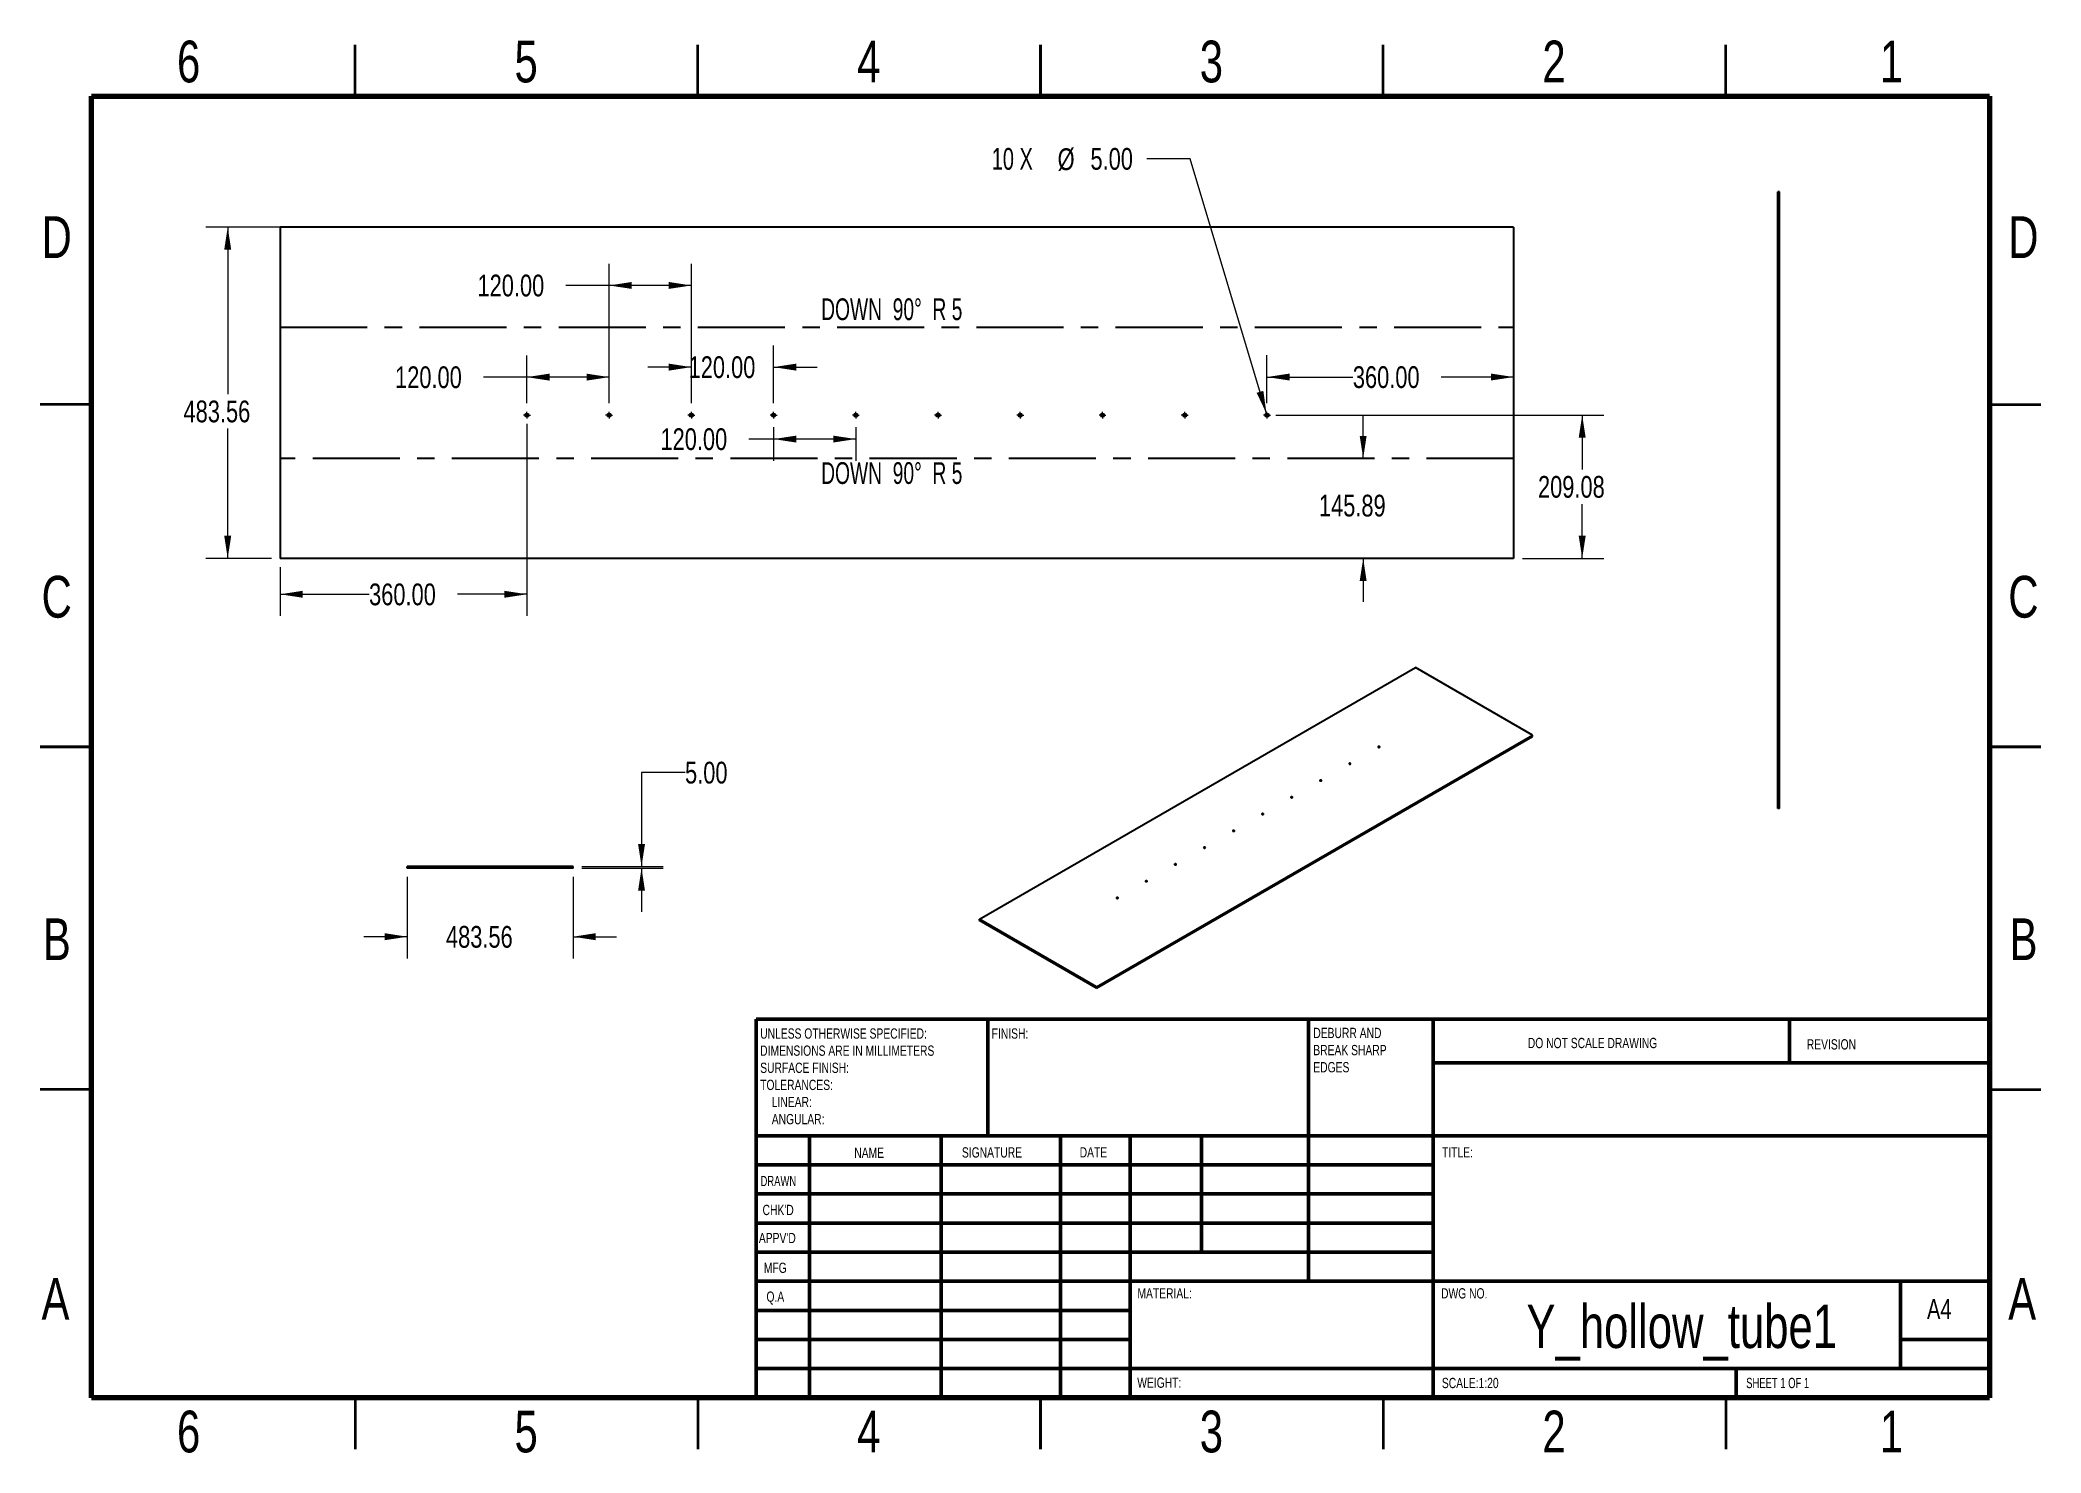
# Model space of a CAD drawing. Header units: millimetres. Extents: x 2 to 294, y 2 to 208.
import ezdxf

# ---------------------------------------------------------------- set-up
doc = ezdxf.new("R2010")
doc.units = ezdxf.units.MM
doc.linetypes.add('CENTERX2', pattern=[20.32, 12.7, -2.54, 2.54, -2.54])
doc.styles.add('SLDTEXTSTYLE0', font='TXT', dxfattribs={"width": 0.75})
doc.styles.add('SLDTEXTSTYLE1', font='TXT', dxfattribs={"width": 0.686449})
doc.styles.add('SLDTEXTSTYLE2', font='TXT', dxfattribs={"width": 0.6875})
doc.styles.add('SLDTEXTSTYLE3', font='TXT', dxfattribs={"width": 0.660714})
doc.dimstyles.new('SLDDIMSTYLE0', dxfattribs={"dimtxt": 3.175, "dimasz": 3.302, "dimexe": 0, "dimexo": 0.0625, "dimgap": 0.79375, "dimtad": 0, "dimtih": 1, "dimtoh": 1, "dimlfac": 20, "dimrnd": 1e-09, "dimzin": 12, "dimdsep": 46, "dimtxsty": 'SLDTEXTSTYLE0', "dimsah": 1, "dimcen": 0.09, "dimadec": 0, "dimazin": 3, "dimtfac": 1, "dimtmove": 0, "dimatfit": 0, "dimfxl": 1, "dimfrac": 2, "dimtolj": 1, "dimtzin": 12, "dimarcsym": 0})
doc.dimstyles.new('SLDDIMSTYLE1', dxfattribs={"dimtxt": 3.175, "dimasz": 3.302, "dimexe": 0, "dimexo": 0.0625, "dimgap": 0.79375, "dimtad": 0, "dimtih": 1, "dimtoh": 1, "dimlfac": 20, "dimrnd": 1e-09, "dimzin": 4, "dimdsep": 46, "dimtxsty": 'SLDTEXTSTYLE0', "dimsah": 1, "dimcen": 0.09, "dimadec": 0, "dimazin": 1, "dimtfac": 1, "dimtmove": 0, "dimatfit": 0, "dimfxl": 1, "dimfrac": 2, "dimtolj": 1, "dimtzin": 12, "dimarcsym": 0})
doc.dimstyles.new('SLDDIMSTYLE2', dxfattribs={"dimtxt": 3.175, "dimasz": 3.302, "dimexe": 0, "dimexo": 0.0625, "dimgap": 0.79375, "dimtad": 0, "dimtih": 1, "dimtoh": 1, "dimlfac": 10, "dimrnd": 1e-09, "dimzin": 4, "dimdsep": 46, "dimtxsty": 'SLDTEXTSTYLE0', "dimsah": 1, "dimcen": 0.09, "dimadec": 0, "dimazin": 1, "dimtfac": 1, "dimtofl": 0, "dimtmove": 0, "dimatfit": 3, "dimfxl": 1, "dimfrac": 2, "dimtolj": 1, "dimtzin": 12, "dimarcsym": 0})
doc.dimstyles.new('SLDDIMSTYLE3', dxfattribs={"dimtxt": 3.175, "dimasz": 3.302, "dimexe": 0, "dimexo": 0.0625, "dimgap": 0.79375, "dimtad": 0, "dimtih": 1, "dimtoh": 1, "dimlfac": 10, "dimrnd": 1e-09, "dimzin": 12, "dimdsep": 46, "dimtxsty": 'SLDTEXTSTYLE0', "dimsah": 1, "dimcen": 0.09, "dimadec": 0, "dimazin": 3, "dimtfac": 1, "dimtofl": 0, "dimtmove": 0, "dimatfit": 3, "dimfxl": 1, "dimfrac": 2, "dimtolj": 1, "dimtzin": 12, "dimarcsym": 0})
doc.dimstyles.new('SLDDIMSTYLE4', dxfattribs={"dimtxt": 3.175, "dimasz": 3.302, "dimexe": 0, "dimexo": 0.0625, "dimgap": 0.79375, "dimtad": 0, "dimtih": 1, "dimtoh": 1, "dimlfac": 10, "dimrnd": 1e-09, "dimzin": 4, "dimdsep": 46, "dimtxsty": 'SLDTEXTSTYLE0', "dimsah": 1, "dimcen": 0, "dimadec": 0, "dimazin": 1, "dimtfac": 1, "dimtofl": 0, "dimtmove": 0, "dimatfit": 3, "dimfxl": 1, "dimfrac": 2, "dimtolj": 1, "dimtzin": 12, "dimarcsym": 0})
doc.dimstyles.new('SLDDIMSTYLE5', dxfattribs={"dimtxt": 3.175, "dimasz": 3.302, "dimexe": 0, "dimexo": 0.0625, "dimgap": 0.79375, "dimtad": 0, "dimtih": 1, "dimtoh": 1, "dimlfac": 10, "dimrnd": 1e-09, "dimzin": 4, "dimdsep": 46, "dimtxsty": 'SLDTEXTSTYLE0', "dimsah": 1, "dimcen": 0.09, "dimadec": 0, "dimazin": 1, "dimtfac": 1, "dimtmove": 0, "dimatfit": 0, "dimfxl": 1, "dimfrac": 2, "dimtolj": 1, "dimtzin": 12, "dimarcsym": 0})
doc.dimstyles.new('SLDDIMSTYLE6', dxfattribs={"dimtxt": 3.175, "dimasz": 3.302, "dimexe": 0, "dimexo": 0.0625, "dimgap": 0.79375, "dimtad": 0, "dimtih": 1, "dimtoh": 1, "dimlfac": 10, "dimrnd": 1e-09, "dimzin": 12, "dimdsep": 46, "dimtxsty": 'SLDTEXTSTYLE0', "dimsah": 1, "dimcen": 0.09, "dimadec": 0, "dimazin": 3, "dimtfac": 1, "dimtmove": 0, "dimatfit": 0, "dimfxl": 1, "dimfrac": 2, "dimtolj": 1, "dimtzin": 12, "dimarcsym": 0})

# ---------------------------------------------------------------- blocks, each defined once
blk = doc.blocks.new('SW_NOTE_0')
at = {"color": 0, "linetype": 'Continuous', "lineweight": 0, "char_height": 1.5, "attachment_point": 1, "style": 'SLDTEXTSTYLE0'}
for s, insert in [('UNLESS OTHERWISE SPECIFIED:', (0, 1.93)), ('DIMENSIONS ARE IN MILLIMETERS', (0, -0.57)), ('TOLERANCES:', (0, -5.57)), ('SURFACE FINISH:', (0, -3.07)), ('LINEAR:', (1.69, -8.07)), ('ANGULAR:', (1.69, -10.57))]:
    blk.add_mtext(s, dxfattribs=dict(at, insert=insert))
blk = doc.blocks.new('SW_NOTE_0_1')
at = {"color": 0, "linetype": 'Continuous', "lineweight": 0, "char_height": 1.5, "attachment_point": 1, "style": 'SLDTEXTSTYLE0'}
for s, insert in [('DEBURR AND', (0, 1.93)), ('BREAK SHARP', (0, -0.57)), ('EDGES', (0, -3.07))]:
    blk.add_mtext(s, dxfattribs=dict(at, insert=insert))
blk = doc.blocks.new('_D')
at = {"color": 7, "linetype": 'Continuous', "lineweight": 0, "transparency": 16777216}
for p, q in [((56.1, 86.03), (56.1, 74.12)), ((80.28, 86.03), (80.28, 74.12)), ((56.1, 77.3), (49.75, 77.3)), ((80.28, 77.3), (86.63, 77.3))]:
    blk.add_line(p, q, dxfattribs=at)
at = {"color": 7, "linetype": 'Continuous', "lineweight": 18, "transparency": 16777216}
for points in [[(56.1, 77.3), (52.8, 77.81), (52.8, 76.79)], [(80.28, 77.3), (83.58, 76.79), (83.58, 77.81)]]:
    blk.add_solid(points, dxfattribs=at)
at = {"color": 7, "linetype": 'Continuous', "lineweight": 18, "transparency": 16777216, "insert": (61.74, 78.87), "char_height": 3.175, "attachment_point": 1, "style": 'SLDTEXTSTYLE0'}
blk.add_mtext('483.56', dxfattribs=at)
blk = doc.blocks.new('_D_1')
at = {"color": 7, "linetype": 'Continuous', "lineweight": 0, "transparency": 16777216}
for p, q in [((96.63, 101.27), (90.28, 101.27)), ((90.28, 101.27), (90.28, 87.55)), ((81.55, 87.55), (93.45, 87.55)), ((81.55, 87.3), (93.45, 87.3)), ((90.28, 87.3), (90.28, 80.95))]:
    blk.add_line(p, q, dxfattribs=at)
at = {"color": 7, "linetype": 'Continuous', "lineweight": 18, "transparency": 16777216}
for points in [[(90.28, 87.55), (90.79, 90.85), (89.77, 90.85)], [(90.28, 87.3), (89.77, 84), (90.79, 84)]]:
    blk.add_solid(points, dxfattribs=at)
at = {"color": 7, "linetype": 'Continuous', "lineweight": 18, "transparency": 16777216, "insert": (96.63, 102.84), "char_height": 3.175, "attachment_point": 1, "style": 'SLDTEXTSTYLE0'}
blk.add_mtext('5.00', dxfattribs=at)
blk = doc.blocks.new('_D_2')
at = {"color": 7, "linetype": 'Continuous', "lineweight": 0, "transparency": 16777216}
for p, q in [((73.55, 152.17), (73.55, 124.12)), ((37.55, 131.26), (37.55, 124.12)), ((37.55, 127.29), (50.52, 127.29)), ((73.55, 127.29), (63.42, 127.29))]:
    blk.add_line(p, q, dxfattribs=at)
at = {"color": 7, "linetype": 'Continuous', "lineweight": 18, "transparency": 16777216}
for points in [[(37.55, 127.29), (40.85, 126.78), (40.85, 127.8)], [(73.55, 127.29), (70.25, 127.8), (70.25, 126.78)]]:
    blk.add_solid(points, dxfattribs=at)
at = {"color": 7, "linetype": 'Continuous', "lineweight": 18, "transparency": 16777216, "insert": (50.52, 128.86), "char_height": 3.175, "attachment_point": 1, "style": 'SLDTEXTSTYLE0'}
blk.add_mtext('360.00', dxfattribs=at)
blk = doc.blocks.new('_D_3')
at = {"color": 7, "linetype": 'Continuous', "lineweight": 0, "transparency": 16777216}
for p, q in [((182.82, 153.44), (230.72, 153.44)), ((227.55, 153.44), (227.55, 145.51)), ((227.55, 132.53), (227.55, 140.46)), ((218.82, 132.53), (230.72, 132.53))]:
    blk.add_line(p, q, dxfattribs=at)
at = {"color": 7, "linetype": 'Continuous', "lineweight": 18, "transparency": 16777216}
for points in [[(227.55, 153.44), (227.04, 150.14), (228.06, 150.14)], [(227.55, 132.53), (228.06, 135.83), (227.04, 135.83)]]:
    blk.add_solid(points, dxfattribs=at)
at = {"color": 7, "linetype": 'Continuous', "lineweight": 18, "transparency": 16777216, "insert": (221.1, 144.56), "char_height": 3.175, "attachment_point": 1, "style": 'SLDTEXTSTYLE0'}
blk.add_mtext('209.08', dxfattribs=at)
blk = doc.blocks.new('_D_4')
at = {"color": 7, "linetype": 'Continuous', "lineweight": 0, "transparency": 16777216}
for p, q in [((216.28, 180.89), (26.72, 180.89)), ((29.89, 180.89), (29.89, 156.52)), ((29.89, 132.53), (29.89, 151.48)), ((36.28, 132.53), (26.72, 132.53))]:
    blk.add_line(p, q, dxfattribs=at)
at = {"color": 7, "linetype": 'Continuous', "lineweight": 18, "transparency": 16777216}
for points in [[(29.89, 180.89), (29.38, 177.59), (30.4, 177.59)], [(29.89, 132.53), (30.4, 135.83), (29.38, 135.83)]]:
    blk.add_solid(points, dxfattribs=at)
at = {"color": 7, "linetype": 'Continuous', "lineweight": 18, "transparency": 16777216, "insert": (23.44, 155.57), "char_height": 3.175, "attachment_point": 1, "style": 'SLDTEXTSTYLE0'}
blk.add_mtext('483.56', dxfattribs=at)
blk = doc.blocks.new('_D_5')
at = {"color": 7, "linetype": 'Continuous', "lineweight": 0, "transparency": 16777216}
for p, q in [((170.35, 190.85), (164, 190.85)), ((181.48, 153.68), (170.35, 190.85))]:
    blk.add_line(p, q, dxfattribs=at)
at = {"color": 7, "linetype": 'Continuous', "lineweight": 18, "transparency": 16777216}
blk.add_solid([(181.48, 153.68), (181.02, 156.99), (180.04, 156.7)], dxfattribs=at)
at = {"color": 7, "linetype": 'Continuous', "lineweight": 18, "transparency": 16777216, "char_height": 3.175, "attachment_point": 1}
for s, insert, style in [('10 X', (141.38, 192.44), 'SLDTEXTSTYLE2'), ('%%c', (151, 192.39), 'SLDTEXTSTYLE0'), ('5.00', (155.79, 192.44), 'SLDTEXTSTYLE0')]:
    blk.add_mtext(s, dxfattribs=dict(at, insert=insert, style=style))
blk = doc.blocks.new('_D_6')
at = {"color": 7, "linetype": 'Continuous', "lineweight": 0, "transparency": 16777216}
for p, q in [((73.55, 155.21), (73.55, 162.16)), ((85.55, 155.21), (85.55, 162.16)), ((73.55, 158.99), (67.21, 158.99)), ((85.55, 158.99), (73.55, 158.99))]:
    blk.add_line(p, q, dxfattribs=at)
at = {"color": 7, "linetype": 'Continuous', "lineweight": 18, "transparency": 16777216}
for points in [[(73.55, 158.99), (76.85, 158.48), (76.85, 159.5)], [(85.55, 158.99), (82.25, 159.5), (82.25, 158.48)]]:
    blk.add_solid(points, dxfattribs=at)
at = {"color": 7, "linetype": 'Continuous', "lineweight": 18, "transparency": 16777216, "insert": (54.31, 160.56), "char_height": 3.175, "attachment_point": 1, "style": 'SLDTEXTSTYLE0'}
blk.add_mtext('120.00', dxfattribs=at)
blk = doc.blocks.new('_D_7')
at = {"color": 7, "linetype": 'Continuous', "lineweight": 0, "transparency": 16777216}
for p, q in [((85.55, 155.21), (85.55, 175.55)), ((97.55, 155.21), (97.55, 175.55)), ((85.55, 172.37), (79.25, 172.37)), ((97.55, 172.37), (85.55, 172.37))]:
    blk.add_line(p, q, dxfattribs=at)
at = {"color": 7, "linetype": 'Continuous', "lineweight": 18, "transparency": 16777216}
for points in [[(85.55, 172.37), (88.85, 171.87), (88.85, 172.88)], [(97.55, 172.37), (94.25, 172.88), (94.25, 171.87)]]:
    blk.add_solid(points, dxfattribs=at)
at = {"color": 7, "linetype": 'Continuous', "lineweight": 18, "transparency": 16777216, "insert": (66.34, 173.95), "char_height": 3.175, "attachment_point": 1, "style": 'SLDTEXTSTYLE0'}
blk.add_mtext('120.00', dxfattribs=at)
blk = doc.blocks.new('_D_8')
at = {"color": 7, "linetype": 'Continuous', "lineweight": 0, "transparency": 16777216}
for p, q in [((97.55, 155.21), (97.55, 163.63)), ((109.55, 155.21), (109.55, 163.63)), ((97.55, 160.45), (91.2, 160.45)), ((109.55, 160.45), (115.9, 160.45))]:
    blk.add_line(p, q, dxfattribs=at)
at = {"color": 7, "linetype": 'Continuous', "lineweight": 18, "transparency": 16777216}
for points in [[(97.55, 160.45), (94.25, 160.96), (94.25, 159.94)], [(109.55, 160.45), (112.85, 159.94), (112.85, 160.96)]]:
    blk.add_solid(points, dxfattribs=at)
at = {"color": 7, "linetype": 'Continuous', "lineweight": 18, "transparency": 16777216, "insert": (97.15, 162.03), "char_height": 3.175, "attachment_point": 1, "style": 'SLDTEXTSTYLE0'}
blk.add_mtext('120.00', dxfattribs=at)
blk = doc.blocks.new('_D_9')
at = {"color": 7, "linetype": 'Continuous', "lineweight": 0, "transparency": 16777216}
for p, q in [((109.55, 149.95), (105.94, 149.95)), ((109.55, 151.67), (109.55, 146.77)), ((121.55, 149.95), (109.55, 149.95)), ((121.55, 151.67), (121.55, 146.77))]:
    blk.add_line(p, q, dxfattribs=at)
at = {"color": 7, "linetype": 'Continuous', "lineweight": 18, "transparency": 16777216}
for points in [[(109.55, 149.95), (112.85, 149.44), (112.85, 150.45)], [(121.55, 149.95), (118.25, 150.45), (118.25, 149.44)]]:
    blk.add_solid(points, dxfattribs=at)
at = {"color": 7, "linetype": 'Continuous', "lineweight": 18, "transparency": 16777216, "insert": (93.04, 151.52), "char_height": 3.175, "attachment_point": 1, "style": 'SLDTEXTSTYLE0'}
blk.add_mtext('120.00', dxfattribs=at)
blk = doc.blocks.new('_D_10')
at = {"color": 7, "linetype": 'Continuous', "lineweight": 0, "transparency": 16777216}
for p, q in [((181.55, 155.21), (181.55, 162.18)), ((181.55, 159), (194.08, 159)), ((217.55, 159), (206.99, 159))]:
    blk.add_line(p, q, dxfattribs=at)
at = {"color": 7, "linetype": 'Continuous', "lineweight": 18, "transparency": 16777216}
for points in [[(181.55, 159), (184.85, 158.5), (184.85, 159.51)], [(217.55, 159), (214.25, 159.51), (214.25, 158.5)]]:
    blk.add_solid(points, dxfattribs=at)
at = {"color": 7, "linetype": 'Continuous', "lineweight": 18, "transparency": 16777216, "insert": (194.08, 160.58), "char_height": 3.175, "attachment_point": 1, "style": 'SLDTEXTSTYLE0'}
blk.add_mtext('360.00', dxfattribs=at)
blk = doc.blocks.new('_D_11')
at = {"color": 7, "linetype": 'Continuous', "lineweight": 0, "transparency": 16777216}
for p, q in [((195.59, 147.12), (195.59, 153.47)), ((195.59, 132.53), (195.59, 126.18))]:
    blk.add_line(p, q, dxfattribs=at)
at = {"color": 7, "linetype": 'Continuous', "lineweight": 18, "transparency": 16777216}
for points in [[(195.59, 147.12), (196.09, 150.42), (195.08, 150.42)], [(195.59, 132.53), (195.08, 129.23), (196.09, 129.23)]]:
    blk.add_solid(points, dxfattribs=at)
at = {"color": 7, "linetype": 'Continuous', "lineweight": 18, "transparency": 16777216, "insert": (189.13, 141.82), "char_height": 3.175, "attachment_point": 1, "style": 'SLDTEXTSTYLE0'}
blk.add_mtext('145.89', dxfattribs=at)
blk = doc.blocks.new('SW_CENTERMARKSYMBOL_0')
at = {"color": 0, "linetype": 'Continuous', "lineweight": 18}
for p, q in [((-0.254, 0), (-0.504, 0)), ((0, 0), (-0.254, 0)), ((0, 0.254), (0, 0.504)), ((0, 0), (0, 0.254)), ((0, 0), (0, -0.254)), ((0, 0), (0.254, 0)), ((0.254, 0), (0.504, 0)), ((0, -0.254), (0, -0.504))]:
    blk.add_line(p, q, dxfattribs=at)
blk = doc.blocks.new('SW_CENTERMARKSYMBOL_1')
at = {"color": 0, "linetype": 'Continuous', "lineweight": 18}
for p, q in [((-0.254, 0), (-0.504, 0)), ((0, 0), (-0.254, 0)), ((0, 0.254), (0, 0.504)), ((0, 0), (0, 0.254)), ((0, 0), (0, -0.254)), ((0, 0), (0.254, 0)), ((0.254, 0), (0.504, 0)), ((0, -0.254), (0, -0.504))]:
    blk.add_line(p, q, dxfattribs=at)
blk = doc.blocks.new('SW_CENTERMARKSYMBOL_2')
at = {"color": 0, "linetype": 'Continuous', "lineweight": 18}
for p, q in [((-0.254, 0), (-0.504, 0)), ((0, 0), (-0.254, 0)), ((0, 0.254), (0, 0.504)), ((0, 0), (0, 0.254)), ((0, 0), (0, -0.254)), ((0, 0), (0.254, 0)), ((0.254, 0), (0.504, 0)), ((0, -0.254), (0, -0.504))]:
    blk.add_line(p, q, dxfattribs=at)
blk = doc.blocks.new('SW_CENTERMARKSYMBOL_3')
at = {"color": 0, "linetype": 'Continuous', "lineweight": 18}
for p, q in [((-0.254, 0), (-0.504, 0)), ((0, 0), (-0.254, 0)), ((0, 0.254), (0, 0.504)), ((0, 0), (0, 0.254)), ((0, 0), (0, -0.254)), ((0, 0), (0.254, 0)), ((0.254, 0), (0.504, 0)), ((0, -0.254), (0, -0.504))]:
    blk.add_line(p, q, dxfattribs=at)
blk = doc.blocks.new('SW_CENTERMARKSYMBOL_4')
at = {"color": 0, "linetype": 'Continuous', "lineweight": 18}
for p, q in [((-0.254, 0), (-0.504, 0)), ((0, 0), (-0.254, 0)), ((0, 0.254), (0, 0.504)), ((0, 0), (0, 0.254)), ((0, 0), (0, -0.254)), ((0, 0), (0.254, 0)), ((0.254, 0), (0.504, 0)), ((0, -0.254), (0, -0.504))]:
    blk.add_line(p, q, dxfattribs=at)
blk = doc.blocks.new('SW_CENTERMARKSYMBOL_5')
at = {"color": 0, "linetype": 'Continuous', "lineweight": 18}
for p, q in [((-0.254, 0), (-0.504, 0)), ((0, 0), (-0.254, 0)), ((0, 0.254), (0, 0.504)), ((0, 0), (0, 0.254)), ((0, 0), (0, -0.254)), ((0, 0), (0.254, 0)), ((0.254, 0), (0.504, 0)), ((0, -0.254), (0, -0.504))]:
    blk.add_line(p, q, dxfattribs=at)
blk = doc.blocks.new('SW_CENTERMARKSYMBOL_6')
at = {"color": 0, "linetype": 'Continuous', "lineweight": 18}
for p, q in [((-0.254, 0), (-0.504, 0)), ((0, 0), (-0.254, 0)), ((0, 0.254), (0, 0.504)), ((0, 0), (0, 0.254)), ((0, 0), (0, -0.254)), ((0, 0), (0.254, 0)), ((0.254, 0), (0.504, 0)), ((0, -0.254), (0, -0.504))]:
    blk.add_line(p, q, dxfattribs=at)
blk = doc.blocks.new('SW_CENTERMARKSYMBOL_7')
at = {"color": 0, "linetype": 'Continuous', "lineweight": 18}
for p, q in [((-0.254, 0), (-0.504, 0)), ((0, 0), (-0.254, 0)), ((0, 0.254), (0, 0.504)), ((0, 0), (0, 0.254)), ((0, 0), (0, -0.254)), ((0, 0), (0.254, 0)), ((0.254, 0), (0.504, 0)), ((0, -0.254), (0, -0.504))]:
    blk.add_line(p, q, dxfattribs=at)
blk = doc.blocks.new('SW_CENTERMARKSYMBOL_8')
at = {"color": 0, "linetype": 'Continuous', "lineweight": 18}
for p, q in [((-0.254, 0), (-0.504, 0)), ((0, 0), (-0.254, 0)), ((0, 0.254), (0, 0.504)), ((0, 0), (0, 0.254)), ((0, 0), (0, -0.254)), ((0, 0), (0.254, 0)), ((0.254, 0), (0.504, 0)), ((0, -0.254), (0, -0.504))]:
    blk.add_line(p, q, dxfattribs=at)
blk = doc.blocks.new('SW_CENTERMARKSYMBOL_9')
at = {"color": 0, "linetype": 'Continuous', "lineweight": 18}
for p, q in [((-0.254, 0), (-0.504, 0)), ((0, 0), (-0.254, 0)), ((0, 0.254), (0, 0.504)), ((0, 0), (0, 0.254)), ((0, 0), (0, -0.254)), ((0, 0), (0.254, 0)), ((0.254, 0), (0.504, 0)), ((0, -0.254), (0, -0.504))]:
    blk.add_line(p, q, dxfattribs=at)

msp = doc.modelspace()

# ---------------------------------------------------------------- linework, layer by layer
at = {"color": 7, "linetype": 'Continuous', "lineweight": 35}
for p, q in [((48.5, 200), (48.5, 207.5)), ((98.5, 200), (98.5, 207.5)), ((148.5, 207.5), (148.5, 200)), ((148.5, 200), (148.5, 207.5)), ((198.5, 200), (198.5, 207.5)), ((248.5, 200), (248.5, 207.5)), ((10, 155), (2.5, 155)), ((287, 155), (294.5, 155)), ((2.5, 105), (10, 105)), ((10, 105), (2.5, 105)), ((294.5, 105), (287, 105)), ((287, 105), (294.5, 105)), ((10, 55), (2.5, 55)), ((287, 55), (294.5, 55)), ((48.5, 10), (48.5, 2.5)), ((98.5, 10), (98.5, 2.5)), ((148.5, 2.5), (148.5, 10)), ((148.5, 10), (148.5, 2.5)), ((198.5, 10), (198.5, 2.5)), ((248.5, 10), (248.5, 2.5))]:
    msp.add_line(p, q, dxfattribs=at)
at = {"color": 7, "linetype": 'Continuous', "lineweight": 70}
for p, q in [((10, 10), (10, 200)), ((10, 200), (287, 200)), ((287, 200), (287, 10)), ((287, 10), (10, 10))]:
    msp.add_line(p, q, dxfattribs=at)
at = {"color": 7, "linetype": 'Continuous', "lineweight": 25}
for p, q in [((256.10214, 96.01839), (256.10214, 186.01839)), ((256.35214, 186.01839), (256.10214, 186.01839)), ((256.35214, 96.01839), (256.35214, 186.01839)), ((217.54785, 180.8872), (37.54785, 180.8872)), ((37.54785, 180.8872), (37.54785, 132.53101)), ((217.54785, 180.8872), (217.54785, 132.53101)), ((217.54785, 132.53101), (37.54785, 132.53101)), ((139.58415, 79.87428), (203.22376, 116.61265)), ((220.32026, 106.74305), (203.22376, 116.61265)), ((156.68065, 70.00468), (220.32026, 106.74305)), ((156.68065, 69.80055), (220.32026, 106.53891)), ((220.32026, 106.53891), (220.32026, 106.74305)), ((256.35214, 96.01839), (256.10214, 96.01839)), ((56.1015, 87.29774), (56.1015, 87.54774)), ((80.27959, 87.54774), (56.1015, 87.54774)), ((80.27959, 87.29774), (56.1015, 87.29774)), ((80.27959, 87.29774), (80.27959, 87.54774)), ((139.58415, 79.67015), (139.58415, 79.87428)), ((156.68065, 70.00468), (139.58415, 79.87428)), ((156.68065, 69.80055), (139.58415, 79.67015)), ((156.68065, 69.80055), (156.68065, 70.00468))]:
    msp.add_line(p, q, dxfattribs=at)
at = {"color": 7, "linetype": 'CENTERX2'}
for p, q in [((37.54785, 166.29816), (217.54785, 166.29816)), ((217.54785, 147.12006), (37.54785, 147.12006))]:
    msp.add_line(p, q, dxfattribs=at)
at = {"color": 7, "linetype": 'Continuous', "lineweight": 50}
for p, q in [((107, 65.25), (287, 65.25)), ((107, 65.25), (107, 10)), ((140.8, 48.25), (140.8, 65.25)), ((187.6, 65.25), (187.6, 27)), ((205.8, 65.25), (205.8, 10)), ((257.8, 58.875), (257.8, 65.25)), ((287, 58.875), (205.8, 58.875)), ((287, 48.25), (107, 48.25)), ((114.8, 48.25), (114.8, 10)), ((133.99095, 48.25), (133.99095, 10)), ((151.39893, 48.25), (151.39893, 10)), ((161.6, 10), (161.6, 48.25)), ((172, 31.25), (172, 48.25)), ((205.8, 44), (107, 44)), ((205.8, 39.75), (107, 39.75)), ((205.8, 35.5), (107, 35.5)), ((205.8, 31.25), (107, 31.25)), ((161.6, 27), (107, 27)), ((161.6, 27), (287, 27)), ((274, 14.25), (274, 27)), ((161.6, 22.74993), (107, 22.74993)), ((161.6, 18.5), (107, 18.5)), ((287, 18.5), (274, 18.5)), ((107, 14.25), (287, 14.25)), ((250, 10), (250, 14.25))]:
    msp.add_line(p, q, dxfattribs=at)
at = {"color": 7, "linetype": 'Continuous', "lineweight": 25, "flags": 128}
for points in [[(193.55694, 102.49734), (193.59749, 102.4817), (193.64533, 102.4762), (193.69316, 102.4817), (193.73372, 102.49734), (193.76081, 102.52075), (193.77033, 102.54836), (193.76081, 102.57598), (193.73372, 102.59939), (193.69316, 102.61503), (193.64533, 102.62053), (193.59749, 102.61503), (193.55694, 102.59939), (193.52984, 102.57598), (193.52033, 102.54836), (193.52984, 102.52075), (193.55694, 102.49734)], [(197.79958, 104.94656), (197.84013, 104.93092), (197.88797, 104.92543), (197.9358, 104.93092), (197.97636, 104.94656), (198.00345, 104.96997), (198.01297, 104.99759), (198.00345, 105.0252), (197.97636, 105.04861), (197.9358, 105.06426), (197.88797, 105.06975), (197.84013, 105.06426), (197.79958, 105.04861), (197.77248, 105.0252), (197.76297, 104.99759), (197.77248, 104.96997), (197.79958, 104.94656)], [(189.3143, 100.04811), (189.35485, 100.03247), (189.40269, 100.02698), (189.45052, 100.03247), (189.49108, 100.04811), (189.51817, 100.07153), (189.52769, 100.09914), (189.51817, 100.12676), (189.49108, 100.15017), (189.45052, 100.16581), (189.40269, 100.1713), (189.35485, 100.16581), (189.3143, 100.15017), (189.2872, 100.12676), (189.27769, 100.09914), (189.2872, 100.07153), (189.3143, 100.04811)], [(185.07166, 97.59889), (185.11221, 97.58325), (185.16005, 97.57776), (185.20788, 97.58325), (185.24843, 97.59889), (185.27553, 97.6223), (185.28505, 97.64992), (185.27553, 97.67753), (185.24843, 97.70094), (185.20788, 97.71658), (185.16005, 97.72208), (185.11221, 97.71658), (185.07166, 97.70094), (185.04456, 97.67753), (185.03505, 97.64992), (185.04456, 97.6223), (185.07166, 97.59889)], [(180.82902, 95.14967), (180.86957, 95.13402), (180.91741, 95.12853), (180.96524, 95.13402), (181.00579, 95.14967), (181.03289, 95.17308), (181.04241, 95.20069), (181.03289, 95.22831), (181.00579, 95.25172), (180.96524, 95.26736), (180.91741, 95.27285), (180.86957, 95.26736), (180.82902, 95.25172), (180.80192, 95.22831), (180.79241, 95.20069), (180.80192, 95.17308), (180.82902, 95.14967)], [(176.58638, 92.70044), (176.62693, 92.6848), (176.67477, 92.67931), (176.7226, 92.6848), (176.76315, 92.70044), (176.79025, 92.72385), (176.79977, 92.75147), (176.79025, 92.77908), (176.76315, 92.80249), (176.7226, 92.81814), (176.67477, 92.82363), (176.62693, 92.81814), (176.58638, 92.80249), (176.55928, 92.77908), (176.54977, 92.75147), (176.55928, 92.72385), (176.58638, 92.70044)], [(168.1011, 87.80199), (168.14165, 87.78635), (168.18948, 87.78086), (168.23732, 87.78635), (168.27787, 87.80199), (168.30497, 87.8254), (168.31448, 87.85302), (168.30497, 87.88063), (168.27787, 87.90404), (168.23732, 87.91969), (168.18948, 87.92518), (168.14165, 87.91969), (168.1011, 87.90404), (168.074, 87.88063), (168.06448, 87.85302), (168.074, 87.8254), (168.1011, 87.80199)], [(172.34374, 90.25122), (172.38429, 90.23557), (172.43212, 90.23008), (172.47996, 90.23557), (172.52051, 90.25122), (172.54761, 90.27463), (172.55712, 90.30224), (172.54761, 90.32986), (172.52051, 90.35327), (172.47996, 90.36891), (172.43212, 90.3744), (172.38429, 90.36891), (172.34374, 90.35327), (172.31664, 90.32986), (172.30712, 90.30224), (172.31664, 90.27463), (172.34374, 90.25122)], [(163.85845, 85.35277), (163.89901, 85.33713), (163.94684, 85.33163), (163.99468, 85.33713), (164.03523, 85.35277), (164.06233, 85.37618), (164.07184, 85.40379), (164.06233, 85.43141), (164.03523, 85.45482), (163.99468, 85.47046), (163.94684, 85.47596), (163.89901, 85.47046), (163.85845, 85.45482), (163.83136, 85.43141), (163.82184, 85.40379), (163.83136, 85.37618), (163.85845, 85.35277)], [(159.61581, 82.90354), (159.65637, 82.8879), (159.7042, 82.88241), (159.75204, 82.8879), (159.79259, 82.90354), (159.81969, 82.92696), (159.8292, 82.95457), (159.81969, 82.98218), (159.79259, 83.0056), (159.75204, 83.02124), (159.7042, 83.02673), (159.65637, 83.02124), (159.61581, 83.0056), (159.58872, 82.98218), (159.5792, 82.95457), (159.58872, 82.92696), (159.61581, 82.90354)]]:
    msp.add_lwpolyline(points, dxfattribs=at)
at = {"color": 7, "linetype": 'Continuous', "lineweight": 25}
for centre in [(73.54785, 153.43911), (85.54785, 153.43911), (97.54785, 153.43911), (109.54785, 153.43911), (121.54785, 153.43911), (133.54785, 153.43911), (145.54785, 153.43911), (157.54785, 153.43911), (169.54785, 153.43911), (181.54785, 153.43911)]:
    msp.add_circle(centre, 0.25, dxfattribs=at)

# ---------------------------------------------------------------- block references
at = {"color": 7, "linetype": 'Continuous', "lineweight": 0}
for name, p in [('SW_CENTERMARKSYMBOL_0', (73.54785, 153.43911)), ('SW_CENTERMARKSYMBOL_1', (85.54785, 153.43911)), ('SW_CENTERMARKSYMBOL_2', (97.54785, 153.43911)), ('SW_CENTERMARKSYMBOL_3', (109.54785, 153.43911)), ('SW_CENTERMARKSYMBOL_4', (121.54785, 153.43911)), ('SW_CENTERMARKSYMBOL_5', (133.54785, 153.43911)), ('SW_CENTERMARKSYMBOL_6', (145.54785, 153.43911)), ('SW_CENTERMARKSYMBOL_7', (157.54785, 153.43911)), ('SW_CENTERMARKSYMBOL_8', (169.54785, 153.43911)), ('SW_CENTERMARKSYMBOL_9', (181.54785, 153.43911)), ('SW_NOTE_0', (107.59367, 61.98737)), ('SW_NOTE_0_1', (188.30922, 62.06949))]:
    msp.add_blockref(name, p, dxfattribs=at)

# ---------------------------------------------------------------- texts
for s, insert, char_height, attachment_point, style in [('6', (24.18862, 208.11369), 6.096, 2, 'SLDTEXTSTYLE0'), ('5', (73.43862, 208.11369), 6.096, 2, 'SLDTEXTSTYLE0'), ('4', (123.43862, 208.11369), 6.096, 2, 'SLDTEXTSTYLE0'), ('3', (173.43862, 208.11369), 6.096, 2, 'SLDTEXTSTYLE0'), ('2', (223.43862, 208.11369), 6.096, 2, 'SLDTEXTSTYLE0'), ('1', (272.68862, 208.11369), 6.096, 2, 'SLDTEXTSTYLE0'), ('D', (4.93015, 182.47569), 6.096, 2, 'SLDTEXTSTYLE0'), ('D', (291.93015, 182.47569), 6.096, 2, 'SLDTEXTSTYLE0'), ('DOWN  90°  R 5', (126.79489, 170.48561), 3.175, 2, 'SLDTEXTSTYLE3'), ('DOWN  90°  R 5', (126.79489, 146.5736), 3.175, 2, 'SLDTEXTSTYLE3'), ('C', (4.9365, 129.97569), 6.096, 2, 'SLDTEXTSTYLE0'), ('C', (291.9365, 129.97569), 6.096, 2, 'SLDTEXTSTYLE0'), ('B', (4.95343, 79.97569), 6.096, 2, 'SLDTEXTSTYLE0'), ('B', (291.95343, 79.97569), 6.096, 2, 'SLDTEXTSTYLE0'), ('FINISH:', (141.37129, 63.91927), 1.5, 1, 'SLDTEXTSTYLE0'), ('DO NOT SCALE DRAWING', (219.61464, 62.53299), 1.5, 1, 'SLDTEXTSTYLE0'), ('REVISION', (260.32758, 62.33491), 1.5, 1, 'SLDTEXTSTYLE0'), ('NAME', (121.32224, 46.50148), 1.5, 1, 'SLDTEXTSTYLE0'), ('SIGNATURE', (137.03359, 46.56176), 1.5, 1, 'SLDTEXTSTYLE0'), ('DATE', (154.2147, 46.57618), 1.5, 1, 'SLDTEXTSTYLE0'), ('TITLE:', (207.09016, 46.57618), 1.5, 1, 'SLDTEXTSTYLE0'), ('DRAWN', (107.64336, 42.38478), 1.5, 1, 'SLDTEXTSTYLE1'), ("CHK'D", (107.93922, 38.16185), 1.5, 1, 'SLDTEXTSTYLE0'), ("APPV'D", (107.40172, 34.06587), 1.5, 1, 'SLDTEXTSTYLE0'), ('MFG', (108.12401, 29.71578), 1.5, 1, 'SLDTEXTSTYLE0'), ('A', (4.75658, 27.47569), 6.096, 2, 'SLDTEXTSTYLE0'), ('A', (291.75658, 27.47569), 6.096, 2, 'SLDTEXTSTYLE0'), ('Q.A', (108.50904, 25.50466), 1.5, 1, 'SLDTEXTSTYLE0'), ('MATERIAL:', (162.64586, 25.98606), 1.5, 1, 'SLDTEXTSTYLE0'), ('DWG NO.', (206.953, 25.98606), 1.5, 1, 'SLDTEXTSTYLE0'), ('Y_hollow_tube1', (242.07371, 23.60691), 6.35, 2, 'SLDTEXTSTYLE0'), ('A4', (277.87116, 24.40639), 2.910417, 1, 'SLDTEXTSTYLE0'), ('WEIGHT:', (162.61781, 12.94931), 1.4986, 1, 'SLDTEXTSTYLE0'), ('SCALE:1:20', (207.07397, 12.90009), 1.5, 1, 'SLDTEXTSTYLE0'), ('SHEET 1 OF 1', (251.47829, 12.90009), 1.5, 1, 'SLDTEXTSTYLE2'), ('6', (24.18862, 8.11369), 6.096, 2, 'SLDTEXTSTYLE0'), ('5', (73.43862, 8.11369), 6.096, 2, 'SLDTEXTSTYLE0'), ('4', (123.43862, 8.11369), 6.096, 2, 'SLDTEXTSTYLE0'), ('3', (173.43862, 8.11369), 6.096, 2, 'SLDTEXTSTYLE0'), ('2', (223.43862, 8.11369), 6.096, 2, 'SLDTEXTSTYLE0'), ('1', (272.68862, 8.11369), 6.096, 2, 'SLDTEXTSTYLE0')]:
    msp.add_mtext(s, dxfattribs=dict(at, insert=insert, char_height=char_height, attachment_point=attachment_point, style=style))

# ---------------------------------------------------------------- dimensions: what is measured, and where the dimension line sits
at = {"color": 7, "linetype": 'Continuous', "lineweight": 18}
dim = msp.add_diameter_dim_2p(p1=(181.61953, 153.1996), p2=(181.47617, 153.67861), text='10 X <>', dimstyle='SLDDIMSTYLE4', dxfattribs=at)
dim.commit()
dim.dimension.update_dxf_attribs({"geometry": '_D_5', "text_midpoint": (152.69227, 190.84989), "dimtype": 163})
for base, p1, p2, dimstyle, picture, middle in [((29.8917, 180.8872), (37.54785, 132.53101), (217.54785, 180.8872), 'SLDDIMSTYLE3', '_D_4', (29.8917, 154.00218)), ((227.54835, 153.43911), (217.54785, 132.53101), (181.54785, 153.43911), 'SLDDIMSTYLE3', '_D_3', (227.54835, 142.98506)), ((195.58634, 147.12006), (217.54785, 132.53101), (217.54785, 147.12006), 'SLDDIMSTYLE6', '_D_11', (195.58634, 140.2493)), ((90.27959, 87.54774), (80.27959, 87.29774), (80.27959, 87.54774), 'SLDDIMSTYLE1', '_D_1', (90.27959, 101.26812))]:
    dim = msp.add_linear_dim(base=base, p1=p1, p2=p2, angle=90, dimstyle=dimstyle, dxfattribs=at)
    dim.commit()
    dim.dimension.update_dxf_attribs({"geometry": picture, "text_midpoint": middle, "dimtype": 160})
for base, p1, p2, dimstyle, picture, middle in [((217.54785, 159.00391), (181.54785, 153.94311), (217.54785, 180.8872), 'SLDDIMSTYLE2', '_D_10', (200.53482, 159.00391)), ((97.54785, 172.37307), (85.54785, 153.94311), (97.54785, 153.94311), 'SLDDIMSTYLE2', '_D_7', (72.79445, 172.37307)), ((109.54785, 160.45255), (97.54785, 153.94311), (109.54785, 153.94311), 'SLDDIMSTYLE5', '_D_8', (103.60456, 160.45255)), ((85.54785, 158.98875), (73.54785, 153.94311), (85.54785, 153.94311), 'SLDDIMSTYLE2', '_D_6', (60.75931, 158.98875)), ((73.54785, 127.2903), (37.54785, 132.53101), (73.54785, 153.43911), 'SLDDIMSTYLE2', '_D_2', (56.96657, 127.2903)), ((121.54785, 149.94692), (109.54785, 152.93511), (121.54785, 152.93511), 'SLDDIMSTYLE2', '_D_9', (99.49161, 149.94692)), ((80.27959, 77.29724), (56.1015, 87.29774), (80.27959, 87.29774), 'SLDDIMSTYLE0', '_D', (68.19055, 77.29724))]:
    dim = msp.add_linear_dim(base=base, p1=p1, p2=p2, dimstyle=dimstyle, dxfattribs=at)
    dim.commit()
    dim.dimension.update_dxf_attribs({"geometry": picture, "text_midpoint": middle, "dimtype": 160})

doc.saveas('drawing.dxf')
